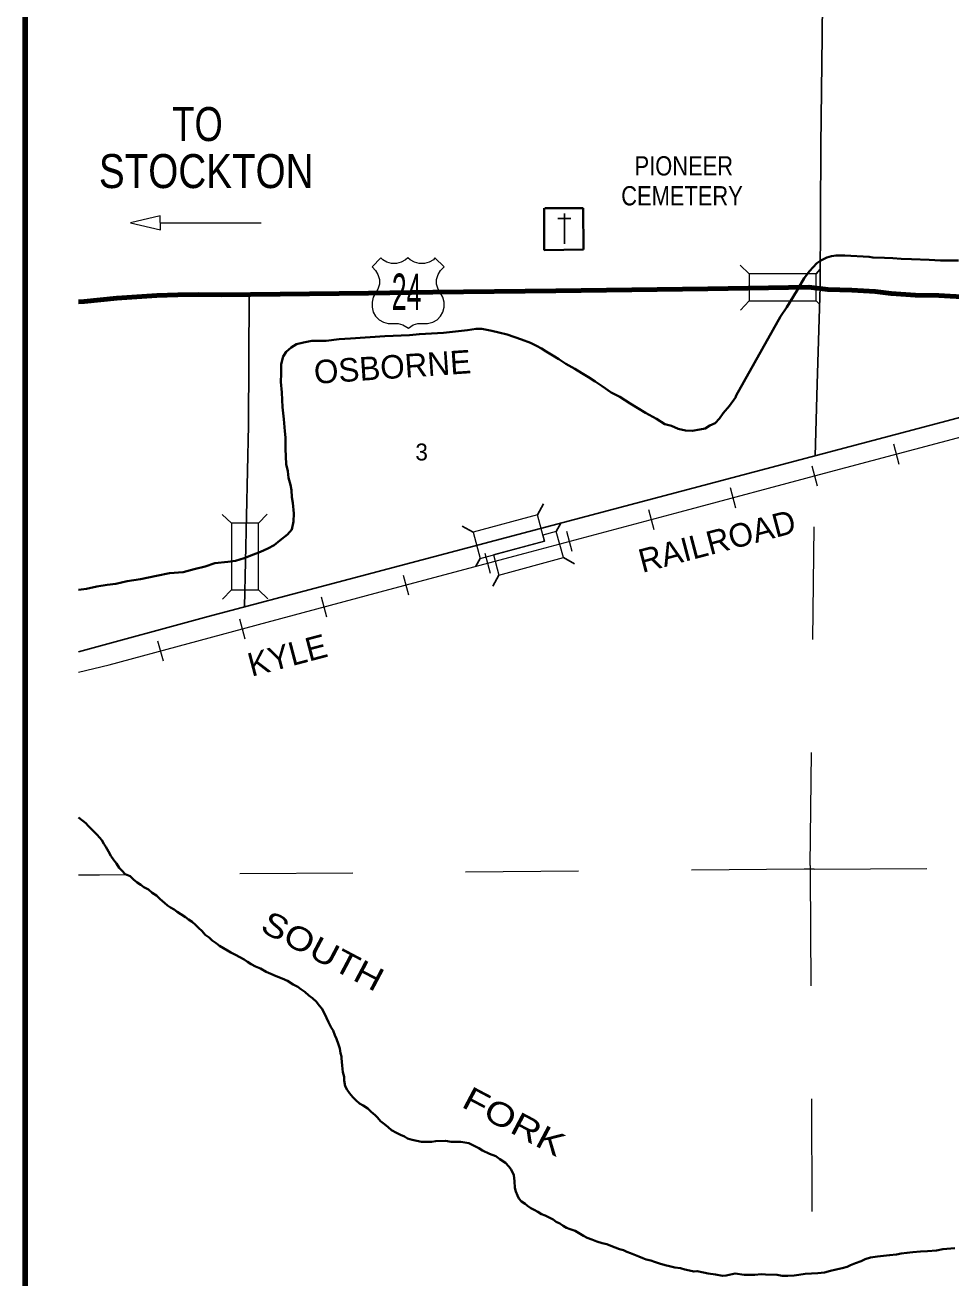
# Model space of a CAD drawing. Extents: x 203.72 to 207.65, y 44.91 to 48.84.
# Drawn here: x 203.72 to 204.54, y 46.635 to 47.745 of the extents above; entities that cross this region are included whole.
import ezdxf
from ezdxf.enums import TextEntityAlignment as Align

# ---------------------------------------------------------------- set-up
doc = ezdxf.new("R2010")
doc.units = 0
doc.header["$LTSCALE"] = 0.0075
doc.linetypes.add('DOTTED', pattern=[1.5, 0.3, -1.2])
doc.linetypes.add('MEDIUM_DASHED', pattern=[4.5, 3, -1.5])
for name, color, linetype, lineweight in [('11', 7, 'Continuous', 80), ('14', 7, 'Continuous', 25), ('15', 7, 'MEDIUM_DASHED', 13), ('17', 7, 'Continuous', 13), ('19', 7, 'Continuous', 13), ('21', 7, 'Continuous', 25), ('25', 7, 'Continuous', 35), ('32', 7, 'Continuous', 35), ('35', 7, 'Continuous', 13), ('48', 7, 'Continuous', 106)]:
    doc.layers.add(name, color=color, linetype=linetype, lineweight=lineweight)
doc.layers.add('29', color=7, linetype='Continuous')
doc.layers.add('45', color=7, linetype='Continuous')

msp = doc.modelspace()

# ---------------------------------------------------------------- linework, layer by layer
at = {"layer": '11'}
for points in [[(203.89375, 47.50625), (203.873295, 47.506439), (203.855492, 47.50625), (203.836932, 47.505492)], [(203.89375, 47.50625), (204.024432, 47.507765), (204.08125, 47.508523), (204.190341, 47.509659), (204.325, 47.511553), (204.414583, 47.512879), (204.431439, 47.510795), (204.452652, 47.510227), (204.473106, 47.509091), (204.4875, 47.507386), (204.508902, 47.505871), (204.529545, 47.505492), (204.555114, 47.504167)], [(203.836932, 47.505492), (203.801326, 47.50322), (203.772348, 47.500379), (203.767424, 47.5)]]:
    msp.add_lwpolyline(points, dxfattribs=at)
at = {"layer": '14'}
for points in [[(204.420076, 47.363636), (204.42197, 47.426894), (204.424621, 47.513636), (204.425, 47.638826), (204.426326, 47.735227), (204.42822, 47.953977), (204.429924, 48.079545), (204.431061, 48.149242), (204.432008, 48.250947), (204.432576, 48.480871), (204.431629, 48.709848), (204.431818, 48.795076)], [(203.914394, 47.229735), (203.918182, 47.39053), (203.918561, 47.506439)], [(204.844129, 47.476515), (204.718561, 47.441856), (204.586174, 47.407576), (203.882197, 47.221212), (203.767424, 47.189962)]]:
    msp.add_lwpolyline(points, dxfattribs=at)
at = {"layer": '15'}
for p, q in [((204.41572, 47.000758), (204.420076, 47.363636)), ((204.419129, 46.997348), (204.410417, 46.997348)), ((204.41572, 47.000758), (204.41572, 46.993939)), ((204.419129, 46.997348), (204.927083, 46.999811)), ((204.41572, 46.993939), (204.417614, 46.625758))]:
    msp.add_line(p, q, dxfattribs=at)
msp.add_lwpolyline([(204.410417, 46.997348), (203.786174, 46.992045), (203.767424, 46.992045)], dxfattribs=at)
at = {"layer": '17'}
for p, q in [((204.489583, 47.374053), (204.494318, 47.35625)), ((204.417235, 47.354735), (204.42197, 47.336932)), ((204.344697, 47.335417), (204.349432, 47.317614)), ((204.272348, 47.316098), (204.277083, 47.298295)), ((204.199811, 47.29678), (204.204545, 47.278977)), ((204.127273, 47.277462), (204.132008, 47.259659)), ((204.054924, 47.257955), (204.059659, 47.240341)), ((203.982386, 47.238636), (203.987121, 47.220833)), ((203.910038, 47.219129), (203.914773, 47.201326)), ((203.8375, 47.199621), (203.842424, 47.182008))]:
    msp.add_line(p, q, dxfattribs=at)
for points in [[(203.767424, 47.17178), (203.794508, 47.178409), (203.934659, 47.216098), (204.04678, 47.246212), (204.163258, 47.277462), (204.300568, 47.314015), (204.428409, 47.348106), (204.550568, 47.380682), (204.673485, 47.413258), (204.734848, 47.429735), (204.779735, 47.441667), (204.823674, 47.45322), (204.859848, 47.461364)], [(203.767424, 47.17178), (203.794508, 47.178409), (203.934659, 47.216098), (204.04678, 47.246212), (204.163258, 47.277462), (204.300568, 47.314015), (204.428409, 47.348106), (204.550568, 47.380682)]]:
    msp.add_lwpolyline(points, dxfattribs=at)
at = {"layer": '19'}
msp.add_lwpolyline([(204.035227, 47.538826), (204.027652, 47.531061), (204.030682, 47.527652), (204.032765, 47.524242), (204.034091, 47.519886), (204.034091, 47.51553), (204.032765, 47.511174), (204.030682, 47.507576), (204.028598, 47.503977), (204.027462, 47.499621), (204.027462, 47.495265), (204.028598, 47.49072), (204.030682, 47.487311), (204.033902, 47.484091), (204.0375, 47.481818), (204.041667, 47.480682), (204.050568, 47.480682), (204.054735, 47.479545), (204.058333, 47.477462), (204.059659, 47.476705), (204.064015, 47.479545), (204.068182, 47.480682), (204.076705, 47.480682), (204.081439, 47.481818), (204.085038, 47.484091), (204.088068, 47.487311), (204.090341, 47.49072), (204.091477, 47.495265), (204.091477, 47.499621), (204.090341, 47.503977), (204.088068, 47.507576), (204.085985, 47.511174), (204.084659, 47.51553), (204.084659, 47.519886), (204.085985, 47.524242), (204.088068, 47.527652), (204.091477, 47.531061), (204.083144, 47.538826), (204.081818, 47.537311), (204.07803, 47.535038), (204.073864, 47.533902), (204.069318, 47.533902), (204.065152, 47.535038), (204.061364, 47.537311), (204.059091, 47.538826), (204.057008, 47.537311), (204.05322, 47.535038), (204.049242, 47.533902), (204.044697, 47.533902), (204.04053, 47.535038), (204.036932, 47.537311)], close=True, dxfattribs=at)
at = {"layer": '21'}
for p, q in [((204.361742, 47.524811), (204.353598, 47.532576)), ((204.424621, 47.528788), (204.420833, 47.524811)), ((204.361742, 47.500758), (204.353977, 47.492614)), ((204.424242, 47.497538), (204.420833, 47.500758)), ((204.179356, 47.321023), (204.174053, 47.311174)), ((203.894697, 47.311553), (203.902841, 47.303788)), ((203.934659, 47.311932), (203.926894, 47.303788)), ((204.117045, 47.295833), (204.107197, 47.301326)), ((204.194697, 47.303977), (204.19072, 47.296591)), ((204.206818, 47.267992), (204.19697, 47.273485)), ((204.123295, 47.272538), (204.119508, 47.26572)), ((204.139962, 47.257955), (204.13447, 47.248106)), ((203.902841, 47.244697), (203.895076, 47.236553)), ((203.926894, 47.244697), (203.935038, 47.236932))]:
    msp.add_line(p, q, dxfattribs=at)
at = {"layer": '21', "lineweight": 13}
for points in [[(204.361742, 47.500758), (204.420833, 47.500758), (204.420833, 47.524811), (204.361742, 47.524811)], [(204.123295, 47.272538), (204.180303, 47.288068), (204.174053, 47.311174), (204.117045, 47.295833)], [(203.926894, 47.244697), (203.926894, 47.303788), (203.902841, 47.303788), (203.902841, 47.244697)]]:
    msp.add_lwpolyline(points, close=True, dxfattribs=at)
for points in [[(204.139962, 47.257955), (204.19697, 47.273485), (204.19072, 47.296591), (204.178788, 47.293371)], [(204.178788, 47.293371), (204.180303, 47.288068), (204.135227, 47.275758), (204.139962, 47.257955)]]:
    msp.add_lwpolyline(points, dxfattribs=at)
at = {"layer": '25'}
msp.add_line((204.350189, 47.416856), (204.389394, 47.486932), dxfattribs=at)
for points in [[(204.389394, 47.486932), (204.394886, 47.495265), (204.403977, 47.509659), (204.410417, 47.520833), (204.414962, 47.527083), (204.421591, 47.534091), (204.425, 47.536553), (204.430303, 47.539205), (204.434659, 47.54053), (204.438636, 47.541098), (204.446212, 47.540909), (204.467992, 47.539773)], [(204.467992, 47.539773), (204.471212, 47.539394), (204.481439, 47.539015), (204.488826, 47.538636), (204.496212, 47.538068), (204.505303, 47.537689), (204.521212, 47.537121), (204.53125, 47.536742), (204.54697, 47.536742)], [(203.767424, 47.244697), (203.774432, 47.245833), (203.783523, 47.247727), (203.792803, 47.249242), (203.800379, 47.250189), (203.810417, 47.252462), (203.822348, 47.254356), (203.836553, 47.257197), (203.848106, 47.25947), (203.860038, 47.260606), (203.869886, 47.263068), (203.879545, 47.26553), (203.888258, 47.268371), (203.899621, 47.269508), (203.906439, 47.270455), (203.914205, 47.272917), (203.922538, 47.276136), (203.928598, 47.278598), (203.935038, 47.281439), (203.94072, 47.28447), (203.945833, 47.288636), (203.952462, 47.29375), (203.956439, 47.298295), (203.957955, 47.305492), (203.958144, 47.3125), (203.957386, 47.32178), (203.956439, 47.326894), (203.956061, 47.333144), (203.955114, 47.337879), (203.953598, 47.344129), (203.95303, 47.35), (203.951326, 47.35625), (203.950947, 47.369697), (203.950947, 47.379735), (203.950189, 47.385417), (203.949242, 47.396023), (203.948295, 47.406629), (203.947538, 47.419508), (203.94678, 47.429167), (203.94697, 47.436174), (203.94697, 47.444886), (203.948864, 47.451515), (203.951515, 47.455682), (203.955871, 47.459659), (203.960606, 47.4625), (203.966856, 47.464015), (203.974242, 47.46553), (203.986742, 47.46553), (203.998485, 47.466856), (204.008333, 47.467424), (204.038826, 47.469508), (204.060795, 47.470455), (204.069508, 47.471402), (204.09072, 47.472538), (204.111932, 47.475), (204.119697, 47.476136), (204.124811, 47.476136), (204.133523, 47.474242), (204.139962, 47.472917), (204.147348, 47.471023), (204.160038, 47.466667), (204.167803, 47.463636), (204.173295, 47.460985), (204.177652, 47.458712), (204.181818, 47.455871), (204.187689, 47.452462), (204.192992, 47.449053), (204.199242, 47.445076), (204.207197, 47.44072), (204.213258, 47.436742), (204.219129, 47.433144), (204.225189, 47.429356), (204.231439, 47.425189), (204.239394, 47.419697), (204.247159, 47.41572), (204.256061, 47.409848), (204.263068, 47.405871), (204.269886, 47.401705), (204.279356, 47.396402), (204.286932, 47.391667), (204.292803, 47.390152), (204.298674, 47.3875), (204.305114, 47.385985), (204.311174, 47.385795), (204.317992, 47.386932), (204.322538, 47.387879), (204.326705, 47.390341), (204.331439, 47.392614), (204.335417, 47.396591), (204.338636, 47.401326), (204.344318, 47.407955), (204.349621, 47.415152), (204.350189, 47.416856)], [(203.84375, 46.967614), (203.839773, 46.970833), (203.836553, 46.974053), (203.832765, 46.976515), (203.829356, 46.979356), (203.825379, 46.981439), (203.822538, 46.983523), (203.819318, 46.985417), (203.816098, 46.988258), (203.813068, 46.991098), (203.808902, 46.992992), (203.805871, 46.996212), (203.803409, 46.998674), (203.801136, 47.002462), (203.798674, 47.005303), (203.796212, 47.009091), (203.794129, 47.012879), (203.791667, 47.017235), (203.789773, 47.019886), (203.788068, 47.022917), (203.785985, 47.025568), (203.783902, 47.027841), (203.780871, 47.030682), (203.77822, 47.033333), (203.775947, 47.035795), (203.773864, 47.038068), (203.771402, 47.040152), (203.767424, 47.043182)], [(204.15625, 46.708144), (204.154924, 46.711742), (204.153977, 46.714962), (204.153598, 46.720833), (204.15303, 46.726136), (204.150758, 46.731439), (204.148674, 46.733902), (204.145644, 46.737311), (204.14072, 46.74053), (204.137121, 46.742992), (204.131629, 46.745265), (204.125379, 46.748106), (204.12197, 46.750189), (204.117424, 46.752652), (204.113258, 46.754735), (204.10625, 46.755682), (204.097538, 46.755871), (204.092424, 46.756629), (204.083902, 46.756439), (204.080303, 46.755682), (204.075379, 46.755871), (204.071212, 46.755682), (204.067045, 46.756629), (204.063068, 46.757576), (204.058902, 46.758712), (204.05625, 46.760417), (204.052652, 46.762121), (204.049053, 46.763636), (204.044697, 46.766288), (204.041667, 46.76875), (204.038636, 46.771591), (204.034848, 46.774242), (204.032197, 46.777273), (204.030303, 46.779356), (204.026705, 46.782386), (204.023674, 46.785227), (204.019697, 46.787879), (204.016477, 46.789773), (204.013258, 46.792614), (204.010606, 46.795455), (204.007576, 46.798864), (204.005492, 46.801894), (204.003788, 46.805114), (204.002841, 46.810038), (204.002652, 46.813447), (204.001705, 46.817614), (204.000947, 46.823295), (204.000568, 46.829924), (204.000379, 46.831439), (203.999432, 46.83447), (203.998864, 46.838447), (203.997917, 46.842045), (203.996023, 46.847159), (203.994508, 46.850189), (203.992992, 46.854356), (203.991288, 46.857197), (203.989015, 46.861742), (203.987121, 46.86553), (203.985417, 46.869508), (203.982955, 46.873864), (203.980682, 46.876705), (203.97822, 46.879735), (203.974621, 46.882955), (203.971402, 46.885417), (203.967803, 46.888826), (203.964394, 46.891098), (203.961742, 46.893182), (203.957576, 46.895076), (203.952652, 46.898295), (203.947917, 46.900379), (203.942614, 46.902652), (203.937689, 46.904545), (203.933712, 46.906439), (203.928598, 46.90928), (203.924242, 46.911174), (203.920455, 46.913068), (203.917235, 46.915152), (203.914205, 46.917424), (203.910417, 46.919508), (203.906439, 46.921591), (203.902462, 46.923485), (203.899432, 46.925189), (203.896023, 46.927462), (203.892424, 46.929545), (203.889394, 46.931818), (203.885795, 46.93428), (203.883333, 46.936742), (203.879735, 46.939205), (203.876894, 46.942424), (203.873674, 46.945455), (203.871212, 46.947917), (203.868182, 46.950568), (203.864962, 46.952652), (203.862311, 46.954735), (203.857955, 46.957576), (203.854924, 46.959659), (203.852083, 46.961553), (203.849053, 46.963447), (203.846402, 46.965152), (203.84375, 46.967614)], [(204.54375, 46.661742), (204.533144, 46.660606), (204.527462, 46.659659), (204.519697, 46.659091), (204.513258, 46.658712), (204.506629, 46.658144), (204.501326, 46.657386), (204.496402, 46.656818), (204.492045, 46.656061), (204.485985, 46.655303), (204.480492, 46.654735), (204.475189, 46.654167), (204.469129, 46.65322), (204.464394, 46.651894), (204.460795, 46.650189), (204.455871, 46.648295), (204.451515, 46.646402), (204.448295, 46.645076), (204.444129, 46.64375), (204.438636, 46.642803), (204.433523, 46.641477), (204.42822, 46.640152), (204.422538, 46.639583), (204.416856, 46.639015), (204.411174, 46.638826), (204.405682, 46.638068), (204.401515, 46.6375), (204.395833, 46.637121), (204.390909, 46.637121), (204.386553, 46.638068), (204.376136, 46.638258), (204.372348, 46.638636), (204.366667, 46.638068), (204.363447, 46.638068), (204.357197, 46.638068), (204.349053, 46.639015), (204.341098, 46.637311), (204.338068, 46.637121), (204.331818, 46.638258), (204.325379, 46.639205), (204.321212, 46.640152), (204.31553, 46.641288), (204.312689, 46.640909), (204.308712, 46.641856), (204.304735, 46.642803), (204.300758, 46.64375), (204.295644, 46.644508), (204.291098, 46.645644), (204.287121, 46.646591), (204.282197, 46.647917), (204.277841, 46.649432), (204.274621, 46.650758), (204.270455, 46.651705), (204.267424, 46.652841), (204.263826, 46.654356), (204.25947, 46.656061), (204.256439, 46.657197), (204.25322, 46.658333), (204.250189, 46.659848), (204.246591, 46.660795), (204.242803, 46.662121), (204.239015, 46.663636), (204.235417, 46.665152), (204.23125, 46.666098), (204.226515, 46.667614), (204.222159, 46.669318), (204.218182, 46.670644), (204.214773, 46.672538), (204.211742, 46.674242), (204.207576, 46.676894), (204.20303, 46.678409), (204.199811, 46.679735), (204.19678, 46.681439), (204.193939, 46.683333), (204.19072, 46.685038), (204.188068, 46.686932), (204.18428, 46.688826), (204.180871, 46.69053), (204.177652, 46.691856), (204.174242, 46.69375), (204.171212, 46.695644), (204.168182, 46.697159), (204.165341, 46.699053), (204.163068, 46.700947), (204.159848, 46.70303), (204.157576, 46.705492), (204.15625, 46.708144)]]:
    msp.add_lwpolyline(points, dxfattribs=at)
at = {"layer": '32', "linetype": 'DOTTED'}
for p, q in [((204.179924, 47.582955), (204.180114, 47.545833)), ((204.214583, 47.582955), (204.180492, 47.582955)), ((204.214583, 47.582955), (204.214773, 47.546212)), ((204.180114, 47.545833), (204.214773, 47.546212))]:
    msp.add_line(p, q, dxfattribs=at)
at = {"layer": '32', "lineweight": 25}
for p, q in [((204.192235, 47.573674), (204.203598, 47.573674)), ((204.198106, 47.57822), (204.198106, 47.551326))]:
    msp.add_line(p, q, dxfattribs=at)
at = {"layer": '35'}
msp.add_line((203.839962, 47.570076), (203.929167, 47.570076), dxfattribs=at)
msp.add_lwpolyline([(203.839773, 47.576136), (203.813447, 47.570076), (203.839962, 47.563826)], close=True, dxfattribs=at)
at = {"layer": '48'}
msp.add_lwpolyline([(203.720076, 44.959848), (203.720076, 48.842424), (207.602652, 48.842424), (207.602652, 44.959848)], close=True, dxfattribs=at)

# ---------------------------------------------------------------- texts
at = {"layer": '17'}
for s, rotation, p in [('RAILROAD', 14.774, (204.335791, 47.277921)), ('KYLE ', 14.792, (203.958894, 47.177832))]:
    msp.add_text(s, height=0.02083, rotation=rotation, dxfattribs=at).set_placement(p, align=Align.CENTER)
at = {"layer": '19', "width": 0.55}
msp.add_text('24', height=0.0322, dxfattribs=at).set_placement((204.058144, 47.492803), align=Align.CENTER)
at = {"layer": '29'}
msp.add_text('OSBORNE', height=0.02083, rotation=3.932, dxfattribs=at).set_placement((204.046255, 47.43202), align=Align.CENTER)
for s, rotation, width, p in [('SOUTH', 332.12, 1.2, (203.978936, 46.915694)), ('FORK', 332.163, 1.25, (204.14845, 46.764658))]:
    msp.add_text(s, height=0.02083, rotation=rotation, dxfattribs=dict(at, width=width)).set_placement(p, align=Align.CENTER)
at = {"layer": '32', "width": 0.85}
for s, p in [('PIONEER', (204.303693, 47.611932)), ('CEMETERY', (204.302083, 47.585417))]:
    msp.add_text(s, height=0.01705, dxfattribs=at).set_placement(p, align=Align.CENTER)
at = {"layer": '35'}
for s, width, p in [('TO', 0.8, (203.872917, 47.642424)), ('STOCKTON', 0.85, (203.880587, 47.600758))]:
    msp.add_text(s, height=0.03011, dxfattribs=dict(at, width=width)).set_placement(p, align=Align.CENTER)
at = {"layer": '45'}
msp.add_text('3', height=0.01496, dxfattribs=at).set_placement((204.071402, 47.35947), align=Align.CENTER)

doc.saveas('drawing.dxf')
